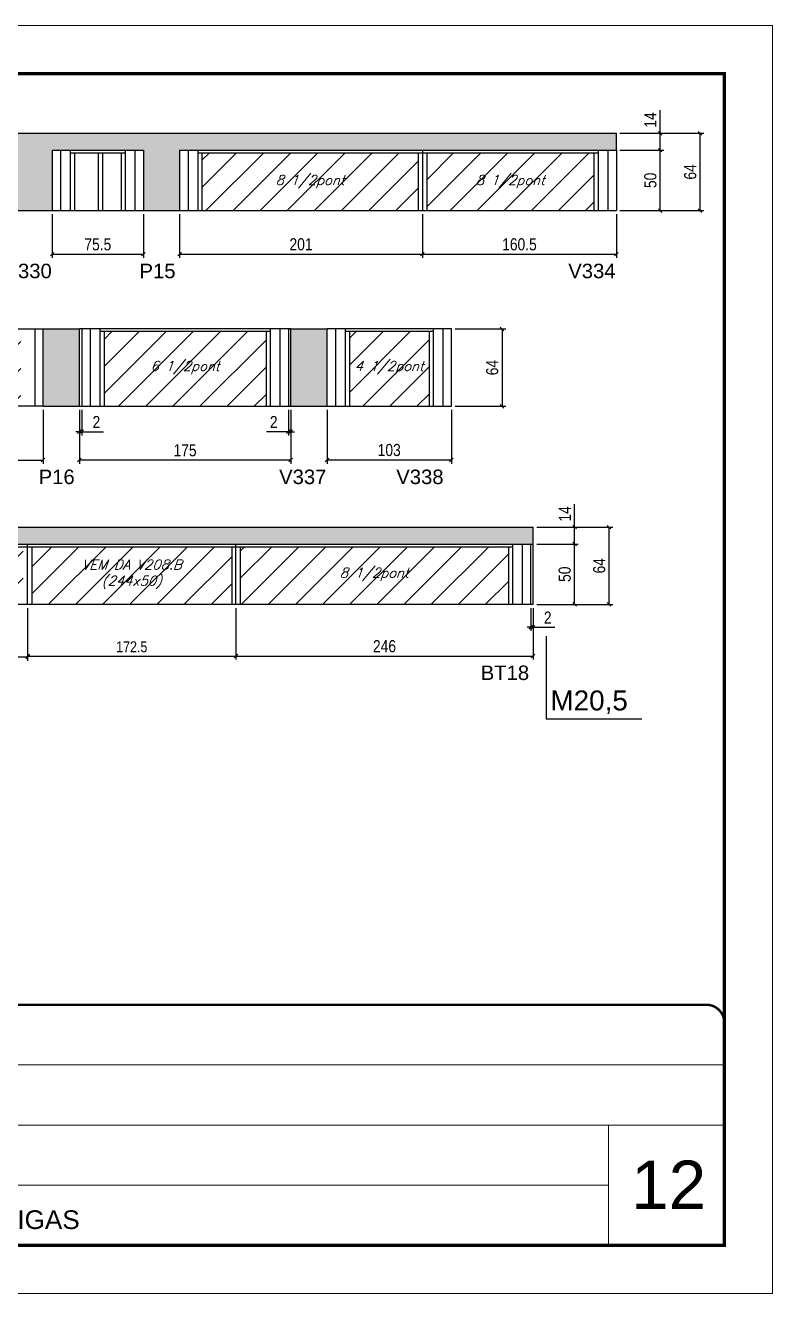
# Model space of a CAD drawing. Extents: x 2603 to 22413, y 1253 to 30260.
# Drawn here: x 18789 to 19408, y 26522 to 27572 of the extents above; entities that cross this region are included whole.
import ezdxf

# ---------------------------------------------------------------- set-up
doc = ezdxf.new("R2010")
doc.units = 0
doc.linetypes.add('CONTINUO', pattern=[0])
doc.linetypes.add('DASHED', pattern=[0.75, 0.5, -0.25])
for name, color, linetype in [('5', 5, 'Continuous'), ('COTA', 241, 'Continuous'), ('NOMENCLATURA', 7, 'Continuous'), ('Painéis', 200, 'Continuous'), ('SARR_2.2x7', 40, 'Continuous'), ('SARR_3.5x7', 81, 'Continuous'), ('texto', 7, 'Continuous')]:
    doc.layers.add(name, color=color, linetype=linetype)
for name, color, linetype, lineweight in [('CARIMBO', 255, 'Continuous', 9), ('Folhas', 255, 'Continuous', 9), ('Hachura', 251, 'Continuous', 9), ('SARRAFO DE PRESSAO', 251, 'DASHED', 9)]:
    doc.layers.add(name, color=color, linetype=linetype, lineweight=lineweight)
doc.styles.add('ARIAL', font='arial.ttf')
doc.styles.add('COTA TECNICA', font='techl___.ttf', dxfattribs={"height": 10})
doc.styles.add('COTA TECNICA-50', font='techl___.ttf', dxfattribs={"height": 9})
doc.styles.add('Romans', font='romans.shx')
doc.styles.get("Standard").update_dxf_attribs({"font": 'arial.ttf'})
doc.dimstyles.new('COTA PAINEL-50', dxfattribs={"dimtxt": 9, "dimasz": 3, "dimexe": 3, "dimexo": 3, "dimgap": 3, "dimtad": 1, "dimdec": 1, "dimzin": 12, "dimdsep": 46, "dimtxsty": 'COTA TECNICA-50', "dimblk1": 'OBLIQUE', "dimblk2": 'OBLIQUE', "dimsah": 1, "dimcen": 0.9, "dimclrd": 4, "dimclre": 4, "dimclrt": 240, "dimadec": 1, "dimazin": 3, "dimtfac": 1, "dimtdec": 1, "dimtmove": 0, "dimatfit": 3, "dimfxl": 1, "dimtolj": 1, "dimtzin": 12, "dimarcsym": 0})
doc.dimstyles.new('PAINEL', dxfattribs={"dimtxt": 10, "dimasz": 3, "dimexe": 3, "dimexo": 3, "dimgap": 3, "dimtad": 1, "dimdec": 1, "dimzin": 12, "dimdsep": 46, "dimtxsty": 'COTA TECNICA', "dimblk1": 'OBLIQUE', "dimblk2": 'OBLIQUE', "dimsah": 1, "dimcen": 0.9, "dimclrd": 4, "dimclre": 4, "dimclrt": 240, "dimadec": 1, "dimazin": 3, "dimtfac": 1, "dimtdec": 1, "dimtmove": 0, "dimatfit": 3, "dimfxl": 1, "dimtolj": 1, "dimtzin": 12, "dimarcsym": 0})

# ---------------------------------------------------------------- blocks, each defined once
blk = doc.blocks.new('9999999999')
at = {"color": 30, "linetype": 'CONTINUO'}
for p, q in [((98564.6, 34379.6), (99584, 34379.6)), ((98564.6, 34329.8), (99488, 34329.8)), ((99584, 34329.8), (99488, 34329.8)), ((99488, 34329.8), (99488, 34230.2)), ((98564.6, 34280), (99488, 34280))]:
    blk.add_line(p, q, dxfattribs=at)
at = {"color": 30, "linetype": 'CONTINUO', "const_width": 2}
blk.add_lwpolyline([(99584, 34230.2), (99584, 34414.4, 0.414214), (99569, 34429.4), (98229, 34429.4, 0.414214), (98214, 34414.4), (98214, 34245.2, 0.414214), (98229, 34230.2), (99584, 34230.2)], format="xyb", dxfattribs=at)
at = {"layer": 'Folhas'}
blk.add_lwpolyline([(98139, 34190.2), (99624, 34190.2), (99624, 35240.2), (98139, 35240.2)], close=True, dxfattribs=at)
at = {"layer": 'Folhas', "color": 30, "const_width": 3}
blk.add_lwpolyline([(98214, 34230.2), (99584, 34230.2), (99584, 35200.2), (98214, 35200.2)], close=True, dxfattribs=at)
at = {"color": 7, "linetype": 'Continuous', "ltscale": 5, "style": 'ARIAL'}
blk.add_text('LATERAIS DE VIGAS', height=15.483, dxfattribs=at).set_placement((98837.7, 34243.7))
blk = doc.blocks.new('_Oblique')
at = {"color": 0, "linetype": 'ByBlock', "lineweight": -2}
blk.add_line((-0.5, -0.5), (0.5, 0.5), dxfattribs=at)
blk = doc.blocks.new('*D1294')
at = {"layer": 'COTA', "color": 4, "linetype": 'ByBlock', "lineweight": -2, "transparency": 16777216}
for p, q in [((18811.5, 27415.7), (18811.5, 27379.6)), ((18887, 27415.7), (18887, 27379.6)), ((18811.5, 27382.6), (18887, 27382.6))]:
    blk.add_line(p, q, dxfattribs=at)
at = {"layer": 'Defpoints', "color": 0, "linetype": 'ByBlock', "transparency": 16777216}
for p in [(18811.5, 27418.7), (18887, 27418.7), (18887, 27382.6)]:
    blk.add_point(p, dxfattribs=at)
at = {"layer": 'COTA', "color": 4, "linetype": 'ByBlock', "lineweight": -2, "transparency": 16777216, "xscale": 3, "yscale": 3, "zscale": 3, "rotation": 180}
blk.add_blockref('_Oblique', (18811.5, 27382.6), dxfattribs=at)
at = {"layer": 'COTA', "color": 4, "linetype": 'ByBlock', "lineweight": -2, "transparency": 16777216, "xscale": 3, "yscale": 3, "zscale": 3}
blk.add_blockref('_Oblique', (18887, 27382.6), dxfattribs=at)
at = {"layer": 'COTA', "color": 240, "linetype": 'ByBlock', "transparency": 16777216, "insert": (18849.3, 27390.7), "char_height": 10, "attachment_point": 5, "style": 'COTA TECNICA'}
blk.add_mtext('\\A1;75.5', dxfattribs=at)
blk = doc.blocks.new('*D1295')
at = {"layer": 'COTA', "color": 4, "linetype": 'ByBlock', "lineweight": -2, "transparency": 16777216}
for p, q in [((18917, 27415.7), (18917, 27379.6)), ((19118, 27415.7), (19118, 27379.6)), ((18917, 27382.6), (19118, 27382.6))]:
    blk.add_line(p, q, dxfattribs=at)
at = {"layer": 'Defpoints', "color": 0, "linetype": 'ByBlock', "transparency": 16777216}
for p in [(18917, 27418.7), (19118, 27418.7), (19118, 27382.6)]:
    blk.add_point(p, dxfattribs=at)
at = {"layer": 'COTA', "color": 4, "linetype": 'ByBlock', "lineweight": -2, "transparency": 16777216, "xscale": 3, "yscale": 3, "zscale": 3, "rotation": 180}
blk.add_blockref('_Oblique', (18917, 27382.6), dxfattribs=at)
at = {"layer": 'COTA', "color": 4, "linetype": 'ByBlock', "lineweight": -2, "transparency": 16777216, "xscale": 3, "yscale": 3, "zscale": 3}
blk.add_blockref('_Oblique', (19118, 27382.6), dxfattribs=at)
at = {"layer": 'COTA', "color": 240, "linetype": 'ByBlock', "transparency": 16777216, "insert": (19017.5, 27390.7), "char_height": 10, "attachment_point": 5, "style": 'COTA TECNICA'}
blk.add_mtext('\\A1;201', dxfattribs=at)
blk = doc.blocks.new('*D1296')
at = {"layer": 'COTA', "color": 4, "linetype": 'ByBlock', "lineweight": -2, "transparency": 16777216}
for p, q in [((19118, 27415.7), (19118, 27379.6)), ((19278.5, 27415.7), (19278.5, 27379.6)), ((19118, 27382.6), (19278.5, 27382.6))]:
    blk.add_line(p, q, dxfattribs=at)
at = {"layer": 'Defpoints', "color": 0, "linetype": 'ByBlock', "transparency": 16777216}
for p in [(19118, 27418.7), (19278.5, 27418.7), (19278.5, 27382.6)]:
    blk.add_point(p, dxfattribs=at)
at = {"layer": 'COTA', "color": 4, "linetype": 'ByBlock', "lineweight": -2, "transparency": 16777216, "xscale": 3, "yscale": 3, "zscale": 3, "rotation": 180}
blk.add_blockref('_Oblique', (19118, 27382.6), dxfattribs=at)
at = {"layer": 'COTA', "color": 4, "linetype": 'ByBlock', "lineweight": -2, "transparency": 16777216, "xscale": 3, "yscale": 3, "zscale": 3}
blk.add_blockref('_Oblique', (19278.5, 27382.6), dxfattribs=at)
at = {"layer": 'COTA', "color": 240, "linetype": 'ByBlock', "transparency": 16777216, "insert": (19198.3, 27390.7), "char_height": 10, "attachment_point": 5, "style": 'COTA TECNICA'}
blk.add_mtext('\\A1;160.5', dxfattribs=at)
blk = doc.blocks.new('*D1299')
at = {"layer": 'COTA', "color": 4, "linetype": 'ByBlock', "lineweight": -2, "transparency": 16777216}
for p, q in [((19281.5, 27468.7), (19317.8, 27468.7)), ((19314.8, 27418.7), (19314.8, 27468.7)), ((19281.5, 27418.7), (19317.8, 27418.7))]:
    blk.add_line(p, q, dxfattribs=at)
at = {"layer": 'Defpoints', "color": 0, "linetype": 'ByBlock', "transparency": 16777216}
for p in [(19278.5, 27468.7), (19314.8, 27468.7), (19278.5, 27418.7)]:
    blk.add_point(p, dxfattribs=at)
at = {"layer": 'COTA', "color": 4, "linetype": 'ByBlock', "lineweight": -2, "transparency": 16777216, "xscale": 3, "yscale": 3, "zscale": 3}
for p, rotation in [((19314.8, 27468.7), 90), ((19314.8, 27418.7), 270)]:
    blk.add_blockref('_Oblique', p, dxfattribs=dict(at, rotation=rotation))
at = {"layer": 'COTA', "color": 240, "linetype": 'ByBlock', "transparency": 16777216, "insert": (19306.7, 27443.7), "char_height": 10, "attachment_point": 5, "rotation": 90, "style": 'COTA TECNICA'}
blk.add_mtext('\\A1;50', dxfattribs=at)
blk = doc.blocks.new('*D1300')
at = {"layer": 'COTA', "color": 4, "linetype": 'ByBlock', "lineweight": -2, "transparency": 16777216}
for p, q in [((19314.8, 27482.7), (19314.8, 27501.8)), ((19281.5, 27482.7), (19317.8, 27482.7)), ((19314.8, 27468.7), (19314.8, 27482.7)), ((19281.5, 27468.7), (19317.8, 27468.7))]:
    blk.add_line(p, q, dxfattribs=at)
at = {"layer": 'Defpoints', "color": 0, "linetype": 'ByBlock', "transparency": 16777216}
for p in [(19278.5, 27482.7), (19314.8, 27482.7), (19278.5, 27468.7)]:
    blk.add_point(p, dxfattribs=at)
at = {"layer": 'COTA', "color": 4, "linetype": 'ByBlock', "lineweight": -2, "transparency": 16777216, "xscale": 3, "yscale": 3, "zscale": 3}
for p, rotation in [((19314.8, 27482.7), 90), ((19314.8, 27468.7), 270)]:
    blk.add_blockref('_Oblique', p, dxfattribs=dict(at, rotation=rotation))
at = {"layer": 'COTA', "color": 240, "linetype": 'ByBlock', "transparency": 16777216, "insert": (19306.7, 27493.7), "char_height": 10, "attachment_point": 5, "rotation": 90, "style": 'COTA TECNICA'}
blk.add_mtext('\\A1;14', dxfattribs=at)
blk = doc.blocks.new('*D1301')
at = {"layer": 'COTA', "color": 4, "linetype": 'ByBlock', "lineweight": -2, "transparency": 16777216}
for p, q in [((19281.5, 27482.7), (19350.8, 27482.7)), ((19347.8, 27418.7), (19347.8, 27482.7)), ((19281.5, 27418.7), (19350.8, 27418.7))]:
    blk.add_line(p, q, dxfattribs=at)
at = {"layer": 'Defpoints', "color": 0, "linetype": 'ByBlock', "transparency": 16777216}
for p in [(19278.5, 27482.7), (19347.8, 27482.7), (19278.5, 27418.7)]:
    blk.add_point(p, dxfattribs=at)
at = {"layer": 'COTA', "color": 4, "linetype": 'ByBlock', "lineweight": -2, "transparency": 16777216, "xscale": 3, "yscale": 3, "zscale": 3}
for p, rotation in [((19347.8, 27482.7), 90), ((19347.8, 27418.7), 270)]:
    blk.add_blockref('_Oblique', p, dxfattribs=dict(at, rotation=rotation))
at = {"layer": 'COTA', "color": 240, "linetype": 'ByBlock', "transparency": 16777216, "insert": (19339.7, 27450.7), "char_height": 10, "attachment_point": 5, "rotation": 90, "style": 'COTA TECNICA'}
blk.add_mtext('\\A1;64', dxfattribs=at)
blk = doc.blocks.new('*D229')
at = {"layer": 'COTA', "color": 4, "linetype": 'ByBlock', "lineweight": -2, "transparency": 16777216}
for p, q in [((18687, 27253.7), (18687, 27209.1)), ((18804, 27253.7), (18804, 27209.1)), ((18687, 27212.1), (18804, 27212.1))]:
    blk.add_line(p, q, dxfattribs=at)
at = {"layer": 'Defpoints', "color": 0, "linetype": 'ByBlock', "transparency": 16777216}
for p in [(18687, 27256.7), (18804, 27256.7), (18804, 27212.1)]:
    blk.add_point(p, dxfattribs=at)
at = {"layer": 'COTA', "color": 4, "linetype": 'ByBlock', "lineweight": -2, "transparency": 16777216, "xscale": 3, "yscale": 3, "zscale": 3, "rotation": 180}
blk.add_blockref('_Oblique', (18687, 27212.1), dxfattribs=at)
at = {"layer": 'COTA', "color": 4, "linetype": 'ByBlock', "lineweight": -2, "transparency": 16777216, "xscale": 3, "yscale": 3, "zscale": 3}
blk.add_blockref('_Oblique', (18804, 27212.1), dxfattribs=at)
at = {"layer": 'COTA', "color": 240, "linetype": 'ByBlock', "transparency": 16777216, "insert": (18745.5, 27219.7), "char_height": 9, "attachment_point": 5, "style": 'COTA TECNICA-50'}
blk.add_mtext('\\A1;117', dxfattribs=at)
blk = doc.blocks.new('*D1281')
at = {"layer": 'COTA', "color": 4, "linetype": 'ByBlock', "lineweight": -2, "transparency": 16777216}
for p, q in [((18834, 27253.7), (18834, 27209.1)), ((19009, 27253.7), (19009, 27209.1)), ((19009, 27212.1), (18834, 27212.1))]:
    blk.add_line(p, q, dxfattribs=at)
at = {"layer": 'Defpoints', "color": 0, "linetype": 'ByBlock', "transparency": 16777216}
for p in [(18834, 27256.7), (19009, 27256.7), (18834, 27212.1)]:
    blk.add_point(p, dxfattribs=at)
at = {"layer": 'COTA', "color": 4, "linetype": 'ByBlock', "lineweight": -2, "transparency": 16777216, "xscale": 3, "yscale": 3, "zscale": 3, "rotation": 180}
blk.add_blockref('_Oblique', (18834, 27212.1), dxfattribs=at)
at = {"layer": 'COTA', "color": 4, "linetype": 'ByBlock', "lineweight": -2, "transparency": 16777216, "xscale": 3, "yscale": 3, "zscale": 3}
blk.add_blockref('_Oblique', (19009, 27212.1), dxfattribs=at)
at = {"layer": 'COTA', "color": 240, "linetype": 'ByBlock', "transparency": 16777216, "insert": (18921.5, 27220.2), "char_height": 10, "attachment_point": 5, "style": 'COTA TECNICA'}
blk.add_mtext('\\A1;175', dxfattribs=at)
blk = doc.blocks.new('*D1282')
at = {"layer": 'COTA', "color": 4, "linetype": 'ByBlock', "lineweight": -2, "transparency": 16777216}
for p, q in [((19039, 27253.7), (19039, 27209.1)), ((19142, 27253.7), (19142, 27209.1)), ((19142, 27212.1), (19039, 27212.1))]:
    blk.add_line(p, q, dxfattribs=at)
at = {"layer": 'Defpoints', "color": 0, "linetype": 'ByBlock', "transparency": 16777216}
for p in [(19039, 27256.7), (19142, 27256.7), (19039, 27212.1)]:
    blk.add_point(p, dxfattribs=at)
at = {"layer": 'COTA', "color": 4, "linetype": 'ByBlock', "lineweight": -2, "transparency": 16777216, "xscale": 3, "yscale": 3, "zscale": 3, "rotation": 180}
blk.add_blockref('_Oblique', (19039, 27212.1), dxfattribs=at)
at = {"layer": 'COTA', "color": 4, "linetype": 'ByBlock', "lineweight": -2, "transparency": 16777216, "xscale": 3, "yscale": 3, "zscale": 3}
blk.add_blockref('_Oblique', (19142, 27212.1), dxfattribs=at)
at = {"layer": 'COTA', "color": 240, "linetype": 'ByBlock', "transparency": 16777216, "insert": (19090.5, 27220.4), "char_height": 10, "attachment_point": 5, "style": 'COTA TECNICA'}
blk.add_mtext('\\A1;103', dxfattribs=at)
blk = doc.blocks.new('*D1283')
at = {"layer": 'COTA', "color": 4, "linetype": 'ByBlock', "lineweight": -2, "transparency": 16777216}
for p, q in [((19145, 27320.7), (19186.9, 27320.7)), ((19183.9, 27320.7), (19183.9, 27256.7)), ((19145, 27256.7), (19186.9, 27256.7))]:
    blk.add_line(p, q, dxfattribs=at)
at = {"layer": 'Defpoints', "color": 0, "linetype": 'ByBlock', "transparency": 16777216}
for p in [(19142, 27320.7), (19142, 27256.7), (19183.9, 27256.7)]:
    blk.add_point(p, dxfattribs=at)
at = {"layer": 'COTA', "color": 4, "linetype": 'ByBlock', "lineweight": -2, "transparency": 16777216, "xscale": 3, "yscale": 3, "zscale": 3}
for p, rotation in [((19183.9, 27320.7), 90), ((19183.9, 27256.7), 270)]:
    blk.add_blockref('_Oblique', p, dxfattribs=dict(at, rotation=rotation))
at = {"layer": 'COTA', "color": 240, "linetype": 'ByBlock', "transparency": 16777216, "insert": (19175.8, 27288.7), "char_height": 10, "attachment_point": 5, "rotation": 90, "style": 'COTA TECNICA'}
blk.add_mtext('\\A1;64', dxfattribs=at)
blk = doc.blocks.new('*D227')
at = {"layer": 'COTA', "color": 4, "linetype": 'ByBlock', "lineweight": -2, "transparency": 16777216}
for p, q in [((18791.1, 27089.6), (18791.1, 27046.9)), ((18963.6, 27089.6), (18963.6, 27046.9)), ((18791.1, 27049.9), (18963.6, 27049.9))]:
    blk.add_line(p, q, dxfattribs=at)
at = {"layer": 'Defpoints', "color": 0, "linetype": 'ByBlock', "transparency": 16777216}
for p in [(18791.1, 27092.6), (18963.6, 27092.6), (18963.6, 27049.9)]:
    blk.add_point(p, dxfattribs=at)
at = {"layer": 'COTA', "color": 4, "linetype": 'ByBlock', "lineweight": -2, "transparency": 16777216, "xscale": 3, "yscale": 3, "zscale": 3, "rotation": 180}
blk.add_blockref('_Oblique', (18791.1, 27049.9), dxfattribs=at)
at = {"layer": 'COTA', "color": 4, "linetype": 'ByBlock', "lineweight": -2, "transparency": 16777216, "xscale": 3, "yscale": 3, "zscale": 3}
blk.add_blockref('_Oblique', (18963.6, 27049.9), dxfattribs=at)
at = {"layer": 'COTA', "color": 240, "linetype": 'ByBlock', "transparency": 16777216, "insert": (18877.4, 27057.5), "char_height": 9, "attachment_point": 5, "style": 'COTA TECNICA-50'}
blk.add_mtext('\\A1;172.5', dxfattribs=at)
blk = doc.blocks.new('*D1288')
at = {"layer": 'COTA', "color": 4, "linetype": 'ByBlock', "lineweight": -2, "transparency": 16777216}
for p, q in [((18547.1, 27089.6), (18547.1, 27046)), ((18791.1, 27089.6), (18791.1, 27046)), ((18791.1, 27049), (18547.1, 27049))]:
    blk.add_line(p, q, dxfattribs=at)
at = {"layer": 'Defpoints', "color": 0, "linetype": 'ByBlock', "transparency": 16777216}
for p in [(18547.1, 27092.6), (18791.1, 27092.6), (18547.1, 27049)]:
    blk.add_point(p, dxfattribs=at)
at = {"layer": 'COTA', "color": 4, "linetype": 'ByBlock', "lineweight": -2, "transparency": 16777216, "xscale": 3, "yscale": 3, "zscale": 3, "rotation": 180}
blk.add_blockref('_Oblique', (18547.1, 27049), dxfattribs=at)
at = {"layer": 'COTA', "color": 4, "linetype": 'ByBlock', "lineweight": -2, "transparency": 16777216, "xscale": 3, "yscale": 3, "zscale": 3}
blk.add_blockref('_Oblique', (18791.1, 27049), dxfattribs=at)
at = {"layer": 'COTA', "color": 240, "linetype": 'ByBlock', "transparency": 16777216, "insert": (18669.1, 27057.1), "char_height": 10, "attachment_point": 5, "style": 'COTA TECNICA'}
blk.add_mtext('\\A1;244', dxfattribs=at)
blk = doc.blocks.new('*D1216')
at = {"layer": 'COTA', "color": 4, "linetype": 'ByBlock', "lineweight": -2, "transparency": 16777216}
for p, q in [((18963.6, 27089.6), (18963.6, 27046.9)), ((19209.6, 27089.6), (19209.6, 27046.9)), ((18963.6, 27049.9), (19209.6, 27049.9))]:
    blk.add_line(p, q, dxfattribs=at)
at = {"layer": 'Defpoints', "color": 0, "linetype": 'ByBlock', "transparency": 16777216}
for p in [(18963.6, 27092.6), (19209.6, 27092.6), (19209.6, 27049.9)]:
    blk.add_point(p, dxfattribs=at)
at = {"layer": 'COTA', "color": 4, "linetype": 'ByBlock', "lineweight": -2, "transparency": 16777216, "xscale": 3, "yscale": 3, "zscale": 3, "rotation": 180}
blk.add_blockref('_Oblique', (18963.6, 27049.9), dxfattribs=at)
at = {"layer": 'COTA', "color": 4, "linetype": 'ByBlock', "lineweight": -2, "transparency": 16777216, "xscale": 3, "yscale": 3, "zscale": 3}
blk.add_blockref('_Oblique', (19209.6, 27049.9), dxfattribs=at)
at = {"layer": 'COTA', "color": 240, "linetype": 'ByBlock', "transparency": 16777216, "insert": (19086.6, 27058), "char_height": 10, "attachment_point": 5, "style": 'COTA TECNICA'}
blk.add_mtext('\\A1;246', dxfattribs=at)
blk = doc.blocks.new('*D1217')
at = {"layer": 'COTA', "color": 4, "linetype": 'ByBlock', "lineweight": -2, "transparency": 16777216}
for p, q in [((19212.6, 27142.6), (19247, 27142.6)), ((19244, 27092.6), (19244, 27142.6)), ((19212.6, 27092.6), (19247, 27092.6))]:
    blk.add_line(p, q, dxfattribs=at)
at = {"layer": 'Defpoints', "color": 0, "linetype": 'ByBlock', "transparency": 16777216}
for p in [(19209.6, 27142.6), (19244, 27142.6), (19209.6, 27092.6)]:
    blk.add_point(p, dxfattribs=at)
at = {"layer": 'COTA', "color": 4, "linetype": 'ByBlock', "lineweight": -2, "transparency": 16777216, "xscale": 3, "yscale": 3, "zscale": 3}
for p, rotation in [((19244, 27142.6), 90), ((19244, 27092.6), 270)]:
    blk.add_blockref('_Oblique', p, dxfattribs=dict(at, rotation=rotation))
at = {"layer": 'COTA', "color": 240, "linetype": 'ByBlock', "transparency": 16777216, "insert": (19235.8, 27117.6), "char_height": 10, "attachment_point": 5, "rotation": 90, "style": 'COTA TECNICA'}
blk.add_mtext('\\A1;50', dxfattribs=at)
blk = doc.blocks.new('*D1218')
at = {"layer": 'COTA', "color": 4, "linetype": 'ByBlock', "lineweight": -2, "transparency": 16777216}
for p, q in [((19207.6, 27089.6), (19207.6, 27070.7)), ((19209.6, 27089.6), (19209.6, 27070.7)), ((19207.6, 27073.7), (19204.6, 27073.7)), ((19207.6, 27073.7), (19209.6, 27073.7)), ((19209.6, 27073.7), (19227.7, 27073.7))]:
    blk.add_line(p, q, dxfattribs=at)
at = {"layer": 'Defpoints', "color": 0, "linetype": 'ByBlock', "transparency": 16777216}
for p in [(19207.6, 27092.6), (19209.6, 27092.6), (19209.6, 27073.7)]:
    blk.add_point(p, dxfattribs=at)
at = {"layer": 'COTA', "color": 4, "linetype": 'ByBlock', "lineweight": -2, "transparency": 16777216, "xscale": 3, "yscale": 3, "zscale": 3}
blk.add_blockref('_Oblique', (19207.6, 27073.7), dxfattribs=at)
at = {"layer": 'COTA', "color": 4, "linetype": 'ByBlock', "lineweight": -2, "transparency": 16777216, "xscale": 3, "yscale": 3, "zscale": 3, "rotation": 180}
blk.add_blockref('_Oblique', (19209.6, 27073.7), dxfattribs=at)
at = {"layer": 'COTA', "color": 240, "linetype": 'ByBlock', "transparency": 16777216, "insert": (19221.7, 27081.7), "char_height": 10, "attachment_point": 5, "style": 'COTA TECNICA'}
blk.add_mtext('\\A1;2', dxfattribs=at)
blk = doc.blocks.new('*D1219')
at = {"layer": 'COTA', "color": 4, "linetype": 'ByBlock', "lineweight": -2, "transparency": 16777216}
for p, q in [((19244, 27156.6), (19244, 27175.7)), ((19212.6, 27156.6), (19247, 27156.6)), ((19244, 27142.6), (19244, 27156.6)), ((19212.6, 27142.6), (19247, 27142.6))]:
    blk.add_line(p, q, dxfattribs=at)
at = {"layer": 'Defpoints', "color": 0, "linetype": 'ByBlock', "transparency": 16777216}
for p in [(19209.6, 27156.6), (19244, 27156.6), (19209.6, 27142.6)]:
    blk.add_point(p, dxfattribs=at)
at = {"layer": 'COTA', "color": 4, "linetype": 'ByBlock', "lineweight": -2, "transparency": 16777216, "xscale": 3, "yscale": 3, "zscale": 3}
for p, rotation in [((19244, 27156.6), 90), ((19244, 27142.6), 270)]:
    blk.add_blockref('_Oblique', p, dxfattribs=dict(at, rotation=rotation))
at = {"layer": 'COTA', "color": 240, "linetype": 'ByBlock', "transparency": 16777216, "insert": (19235.9, 27167.6), "char_height": 10, "attachment_point": 5, "rotation": 90, "style": 'COTA TECNICA'}
blk.add_mtext('\\A1;14', dxfattribs=at)
blk = doc.blocks.new('*D1220')
at = {"layer": 'COTA', "color": 4, "linetype": 'ByBlock', "lineweight": -2, "transparency": 16777216}
for p, q in [((19212.6, 27156.6), (19275.5, 27156.6)), ((19272.5, 27092.6), (19272.5, 27156.6)), ((19212.6, 27092.6), (19275.5, 27092.6))]:
    blk.add_line(p, q, dxfattribs=at)
at = {"layer": 'Defpoints', "color": 0, "linetype": 'ByBlock', "transparency": 16777216}
for p in [(19209.6, 27156.6), (19272.5, 27156.6), (19209.6, 27092.6)]:
    blk.add_point(p, dxfattribs=at)
at = {"layer": 'COTA', "color": 4, "linetype": 'ByBlock', "lineweight": -2, "transparency": 16777216, "xscale": 3, "yscale": 3, "zscale": 3}
for p, rotation in [((19272.5, 27156.6), 90), ((19272.5, 27092.6), 270)]:
    blk.add_blockref('_Oblique', p, dxfattribs=dict(at, rotation=rotation))
at = {"layer": 'COTA', "color": 240, "linetype": 'ByBlock', "transparency": 16777216, "insert": (19264.4, 27124.6), "char_height": 10, "attachment_point": 5, "rotation": 90, "style": 'COTA TECNICA'}
blk.add_mtext('\\A1;64', dxfattribs=at)
blk = doc.blocks.new('*D3259')
at = {"layer": 'COTA', "color": 4, "lineweight": -2, "transparency": 16777216}
for p, q in [((18834, 27253.7), (18834, 27232.6)), ((18836, 27253.7), (18836, 27232.6)), ((18834, 27235.6), (18831, 27235.6)), ((18834, 27235.6), (18836, 27235.6)), ((18836, 27235.6), (18854.1, 27235.6))]:
    blk.add_line(p, q, dxfattribs=at)
at = {"layer": 'Defpoints', "color": 0, "transparency": 16777216}
for p in [(18834, 27256.7), (18836, 27256.7), (18836, 27235.6)]:
    blk.add_point(p, dxfattribs=at)
at = {"layer": 'COTA', "color": 4, "lineweight": -2, "transparency": 16777216, "xscale": 3, "yscale": 3, "zscale": 3}
blk.add_blockref('_Oblique', (18834, 27235.6), dxfattribs=at)
at = {"layer": 'COTA', "color": 4, "lineweight": -2, "transparency": 16777216, "xscale": 3, "yscale": 3, "zscale": 3, "rotation": 180}
blk.add_blockref('_Oblique', (18836, 27235.6), dxfattribs=at)
at = {"layer": 'COTA', "color": 240, "transparency": 16777216, "insert": (18848.1, 27243.6), "char_height": 10, "attachment_point": 5, "style": 'COTA TECNICA'}
blk.add_mtext('\\A1;2', dxfattribs=at)
blk = doc.blocks.new('*D3260')
at = {"layer": 'COTA', "color": 4, "lineweight": -2, "transparency": 16777216}
for p, q in [((19007, 27253.7), (19007, 27232.6)), ((19009, 27253.7), (19009, 27232.6)), ((19007, 27235.6), (18988.9, 27235.6)), ((19009, 27235.6), (19007, 27235.6)), ((19009, 27235.6), (19012, 27235.6))]:
    blk.add_line(p, q, dxfattribs=at)
at = {"layer": 'Defpoints', "color": 0, "transparency": 16777216}
for p in [(19007, 27256.7), (19009, 27256.7), (19007, 27235.6)]:
    blk.add_point(p, dxfattribs=at)
at = {"layer": 'COTA', "color": 4, "lineweight": -2, "transparency": 16777216, "xscale": 3, "yscale": 3, "zscale": 3}
blk.add_blockref('_Oblique', (19007, 27235.6), dxfattribs=at)
at = {"layer": 'COTA', "color": 4, "lineweight": -2, "transparency": 16777216, "xscale": 3, "yscale": 3, "zscale": 3, "rotation": 180}
blk.add_blockref('_Oblique', (19009, 27235.6), dxfattribs=at)
at = {"layer": 'COTA', "color": 240, "transparency": 16777216, "insert": (18994.9, 27243.6), "char_height": 10, "attachment_point": 5, "style": 'COTA TECNICA'}
blk.add_mtext('\\A1;2', dxfattribs=at)

msp = doc.modelspace()

# ---------------------------------------------------------------- hatches: boundary and pattern name
at = {"layer": 'COTA', "linetype": 'ByBlock'}
h = msp.add_hatch(dxfattribs=at)
h.set_pattern_fill('AR-CONC', color=256, scale=0.03)
h.set_pattern_definition([(50, (-115866.6203, -5371.0305), (5.46554007, -0.47817257), [0.5715, -6.2865]), (355, (-115866.62, -5371.0305), (-1.05730264, 5.73170536), [0.4572, -5.02921753]), (100.4514447, (-115866.165, -5371.0704), (4.40823741, 5.25353256), [0.48570026, -5.34270734]), (46.1842, (-115866.62, -5369.5065), (8.13237123, -1.26126984), [0.85725, -9.42975]), (96.6355576, (-115865.9426, -5369.612), (7.122124, 7.42278374), [0.7285507, -8.01406824]), (351.184151, (-115866.62, -5369.5065), (7.122124, 7.42278374), [0.685799, -7.54379196]), (21, (-115865.8583, -5369.8875), (4.54843174, -3.06795595), [0.5715, -6.2865]), (326, (-115865.858, -5369.8875), (1.85406085, 5.52563898), [0.4572, -5.0292]), (71.451445, (-115865.479, -5370.143), (6.40249258, 2.45768307), [0.48570026, -5.34269813]), (37.5, (-115866.6203, -5371.0305), (0.092658098, 2.536651166), [0, -4.96824, 0, -5.1054, 0, -5.04825]), (7.5, (-115866.6203, -5371.0305), (2.004589875, 3.005417245), [0, -2.91084, 0, -4.85394, 0, -1.92405]), (327.5, (-115868.3195, -5371.0305), (4.067717855, -0.17186232), [0, -1.905, 0, -5.9436, 0, -7.8867]), (317.5, (-115869.0815, -5371.0305), (4.44387544, 0.76279473), [0, -2.4765, 0, -3.94716, 0, -5.6007])])
h.paths.add_polyline_path([(18811.51, 27468.68), (18887.01, 27468.68), (18887.01, 27418.68), (18917.01, 27418.68), (18917.01, 27468.68), (19278.51, 27468.68), (19278.51, 27482.68), (18489.01, 27482.68), (18489.01, 27468.68), (18781.51, 27468.68), (18781.51, 27418.68), (18811.51, 27418.68)])
h = msp.add_hatch(dxfattribs=at)
h.set_pattern_fill('AR-CONC', color=256, scale=0.03)
h.set_pattern_definition([(50, (-115864.6203, -5346.4428), (5.46554007, -0.47817257), [0.5715, -6.2865]), (355, (-115864.62, -5346.443), (-1.05730264, 5.73170536), [0.4572, -5.02921753]), (100.4514447, (-115864.165, -5346.4826), (4.40823741, 5.25353256), [0.48570026, -5.34270734]), (46.1842, (-115864.62, -5344.919), (8.13237123, -1.26126984), [0.85725, -9.42975]), (96.6355576, (-115863.9426, -5345.024), (7.122124, 7.42278374), [0.7285507, -8.01406824]), (351.184151, (-115864.62, -5344.919), (7.122124, 7.42278374), [0.685799, -7.54379196]), (21, (-115863.8583, -5345.2998), (4.54843174, -3.06795595), [0.5715, -6.2865]), (326, (-115863.858, -5345.3), (1.85406085, 5.52563898), [0.4572, -5.0292]), (71.451445, (-115863.479, -5345.5554), (6.40249258, 2.45768307), [0.48570026, -5.34269813]), (37.5, (-115864.6203, -5346.4428), (0.092658098, 2.536651166), [0, -4.96824, 0, -5.1054, 0, -5.04825]), (7.5, (-115864.6203, -5346.4428), (2.004589875, 3.005417245), [0, -2.91084, 0, -4.85394, 0, -1.92405]), (327.5, (-115866.3195, -5346.4428), (4.067717855, -0.17186232), [0, -1.905, 0, -5.9436, 0, -7.8867]), (317.5, (-115867.0815, -5346.4428), (4.44387544, 0.76279473), [0, -2.4765, 0, -3.94716, 0, -5.6007])])
h.paths.add_polyline_path([(18804.01, 27256.72), (18834.01, 27256.72), (18834.01, 27320.72), (18804.01, 27320.72)])
h.paths.add_polyline_path([(19039.01, 27320.72), (19009.01, 27320.72), (19009.01, 27256.72), (19039.01, 27256.72)])
h = msp.add_hatch(dxfattribs=at)
h.set_pattern_fill('AR-CONC', color=256, scale=0.03)
h.set_pattern_definition([(50, (-115870.6203, -5371.0305), (5.46554007, -0.47817257), [0.5715, -6.2865]), (355, (-115870.62, -5371.0305), (-1.05730264, 5.73170536), [0.4572, -5.02921753]), (100.4514447, (-115870.165, -5371.0704), (4.40823741, 5.25353256), [0.48570026, -5.34270734]), (46.1842, (-115870.62, -5369.5065), (8.13237123, -1.26126984), [0.85725, -9.42975]), (96.6355576, (-115869.9426, -5369.612), (7.122124, 7.42278374), [0.7285507, -8.01406824]), (351.184151, (-115870.62, -5369.5065), (7.122124, 7.42278374), [0.685799, -7.54379196]), (21, (-115869.8583, -5369.8875), (4.54843174, -3.06795595), [0.5715, -6.2865]), (326, (-115869.858, -5369.8875), (1.85406085, 5.52563898), [0.4572, -5.0292]), (71.451445, (-115869.479, -5370.143), (6.40249258, 2.45768307), [0.48570026, -5.34269813]), (37.5, (-115870.6203, -5371.0305), (0.092658098, 2.536651166), [0, -4.96824, 0, -5.1054, 0, -5.04825]), (7.5, (-115870.6203, -5371.0305), (2.004589875, 3.005417245), [0, -2.91084, 0, -4.85394, 0, -1.92405]), (327.5, (-115872.3195, -5371.0305), (4.067717855, -0.17186232), [0, -1.905, 0, -5.9436, 0, -7.8867]), (317.5, (-115873.0815, -5371.0305), (4.44387544, 0.76279473), [0, -2.4765, 0, -3.94716, 0, -5.6007])])
h.paths.add_polyline_path([(18321.62, 27142.58), (18517.12, 27142.58), (18517.12, 27092.58), (18547.12, 27092.58), (18547.12, 27142.58), (19209.62, 27142.58), (19209.62, 27156.58), (18291.62, 27156.58), (18291.62, 27138.58), (18133.62, 27138.58), (18133.62, 27124.58), (18291.62, 27124.58), (18291.62, 27092.58), (18321.62, 27092.58)])
at = {"layer": 'Hachura', "linetype": 'ByBlock'}
h = msp.add_hatch(dxfattribs=at)
h.set_pattern_fill('ANSI31', color=256, scale=5)
h.set_pattern_definition([(45, (-115866.62, -5371.03), (-11.2253202, 11.2253202), [])])
h.paths.add_polyline_path([(18507.51, 27464.48), (18507.51, 27418.68), (18656.01, 27418.68), (18656.01, 27464.48)])
h.paths.add_polyline_path([(18763.01, 27418.68), (18763.01, 27464.48), (18663.01, 27464.48), (18663.01, 27418.68)])
h.paths.add_polyline_path([(18935.51, 27466.48), (18935.51, 27418.68), (19114.51, 27418.68), (19114.51, 27466.48)])
h.paths.add_polyline_path([(19121.51, 27466.48), (19121.51, 27418.68), (19260.01, 27418.68), (19260.01, 27466.48)])
h = msp.add_hatch(dxfattribs=at)
h.set_pattern_fill('ANSI31', color=256, scale=5)
h.set_pattern_definition([(45, (-115864.62, -5346.443), (-11.2253202, 11.2253202), [])])
h.paths.add_polyline_path([(18785.51, 27256.72), (18785.51, 27318.52), (18690.51, 27318.52), (18690.51, 27256.72)])
h.paths.add_polyline_path([(18988.51, 27256.72), (18988.51, 27318.52), (18854.51, 27318.52), (18854.51, 27256.72)])
h.paths.add_polyline_path([(19123.51, 27256.72), (19123.51, 27318.52), (19057.51, 27318.52), (19057.51, 27256.72)])
h = msp.add_hatch(dxfattribs=at)
h.set_pattern_fill('ANSI31', color=256, scale=5)
h.set_pattern_definition([(45, (-115870.62, -5371.03), (-11.2253202, 11.2253202), [])])
h.paths.add_polyline_path([(18565.62, 27140.38), (18565.62, 27092.58), (18787.62, 27092.58), (18787.62, 27140.38)])
h.paths.add_polyline_path([(19189.12, 27092.58), (19189.12, 27140.38), (18967.12, 27140.38), (18967.12, 27092.58)])
h = msp.add_hatch(dxfattribs=at)
h.set_pattern_fill('ANSI31', color=256, scale=5)
h.paths.add_polyline_path([(18960.12, 27092.58), (18960.12, 27140.38), (18794.62, 27140.38), (18794.62, 27092.58)])

# ---------------------------------------------------------------- linework, layer by layer
at = {"layer": 'COTA', "linetype": 'ByBlock'}
for p, q in [((18489.01, 27482.68), (19278.51, 27482.68)), ((19278.51, 27468.68), (19278.51, 27482.68)), ((18781.51, 27418.68), (18811.51, 27418.68)), ((18887.01, 27418.68), (18917.01, 27418.68)), ((18804.01, 27320.72), (18834.01, 27320.72)), ((19009.01, 27320.72), (19039.01, 27320.72)), ((18804.01, 27256.72), (18834.01, 27256.72)), ((19009.01, 27256.72), (19039.01, 27256.72)), ((18291.62, 27156.58), (19209.62, 27156.58)), ((19209.62, 27142.58), (19209.62, 27156.58))]:
    msp.add_line(p, q, dxfattribs=at)
at = {"layer": 'NOMENCLATURA', "linetype": 'Continuous'}
for p in [(19220.44, 27066.43), (19299.7, 26997.69)]:
    msp.add_line(p, (19220.44, 26997.69), dxfattribs=at)
at = {"layer": 'Painéis', "linetype": 'Continuous'}
for p, q in [((18811.51, 27468.68), (18811.51, 27418.68)), ((18811.51, 27468.68), (18887.01, 27468.68)), ((18887.01, 27468.68), (18887.01, 27418.68)), ((18917.01, 27468.68), (18917.01, 27418.68)), ((18917.01, 27468.68), (19278.51, 27468.68)), ((19118.01, 27468.68), (19118.01, 27418.68)), ((19278.51, 27468.68), (19278.51, 27418.68)), ((18811.51, 27418.68), (18887.01, 27418.68)), ((18917.01, 27418.68), (19278.51, 27418.68)), ((18489.01, 27320.72), (18804.01, 27320.72)), ((18804.01, 27256.72), (18804.01, 27320.72)), ((19009.01, 27320.72), (18834.01, 27320.72)), ((18834.01, 27256.72), (18834.01, 27320.72)), ((18836.01, 27320.72), (18836.01, 27256.72)), ((19007.01, 27320.72), (19007.01, 27256.72)), ((19009.01, 27256.72), (19009.01, 27320.72)), ((19142.01, 27320.72), (19039.01, 27320.72)), ((19039.01, 27256.72), (19039.01, 27320.72)), ((19142.01, 27256.72), (19142.01, 27320.72)), ((18804.01, 27256.72), (18489.01, 27256.72)), ((18834.01, 27256.72), (19009.01, 27256.72)), ((19039.01, 27256.72), (19142.01, 27256.72)), ((18547.12, 27142.58), (19209.62, 27142.58)), ((18791.12, 27092.58), (18791.12, 27142.58)), ((18963.62, 27092.58), (18963.62, 27142.58)), ((19207.62, 27092.58), (19207.62, 27142.58)), ((19209.62, 27092.58), (19209.62, 27142.58)), ((19209.62, 27092.58), (18547.12, 27092.58))]:
    msp.add_line(p, q, dxfattribs=at)
at = {"layer": 'SARR_2.2x7', "linetype": 'Continuous'}
for p, q in [((18818.51, 27468.68), (18818.51, 27418.68)), ((18880.01, 27468.68), (18880.01, 27418.68)), ((18924.01, 27468.68), (18924.01, 27418.68)), ((19271.51, 27468.68), (19271.51, 27418.68)), ((18826.51, 27466.48), (18872.01, 27466.48)), ((18932.01, 27466.48), (19118.01, 27466.48)), ((19118.01, 27466.48), (19263.51, 27466.48)), ((18797.01, 27320.72), (18797.01, 27256.72)), ((18843.01, 27320.72), (18843.01, 27256.72)), ((18992.01, 27318.52), (18851.01, 27318.52)), ((19000.01, 27320.72), (19000.01, 27256.72)), ((19046.01, 27320.72), (19046.01, 27256.72)), ((19127.01, 27318.52), (19054.01, 27318.52)), ((19135.01, 27320.72), (19135.01, 27256.72)), ((19200.62, 27142.58), (19200.62, 27092.58)), ((18562.12, 27140.38), (18791.12, 27140.38)), ((18791.12, 27140.38), (18963.62, 27140.38)), ((18963.62, 27140.38), (19192.62, 27140.38))]:
    msp.add_line(p, q, dxfattribs=at)
at = {"layer": 'SARR_3.5x7'}
for p, q in [((18826.51, 27468.68), (18826.51, 27418.68)), ((18872.01, 27468.68), (18872.01, 27418.68)), ((18932.01, 27468.68), (18932.01, 27418.68)), ((19263.51, 27468.68), (19263.51, 27418.68)), ((18830.01, 27466.48), (18830.01, 27418.68)), ((18849.56, 27466.48), (18849.56, 27418.68)), ((18853.06, 27466.48), (18853.06, 27418.68)), ((18868.51, 27466.48), (18868.51, 27418.68)), ((18935.51, 27466.48), (18935.51, 27418.68)), ((19114.51, 27466.48), (19114.51, 27418.68)), ((19121.51, 27466.48), (19121.51, 27418.68)), ((19260.01, 27466.48), (19260.01, 27418.68)), ((18851.01, 27320.72), (18851.01, 27256.72)), ((18854.51, 27318.52), (18854.51, 27256.72)), ((18988.51, 27318.52), (18988.51, 27256.72)), ((18992.01, 27320.72), (18992.01, 27256.72)), ((19054.01, 27320.72), (19054.01, 27256.72)), ((19057.51, 27318.52), (19057.51, 27256.72)), ((19123.51, 27318.52), (19123.51, 27256.72)), ((19127.01, 27320.72), (19127.01, 27256.72)), ((19192.62, 27142.58), (19192.62, 27092.58)), ((18794.62, 27140.38), (18794.62, 27092.58)), ((18960.12, 27140.38), (18960.12, 27092.58)), ((18967.12, 27140.38), (18967.12, 27092.58)), ((19189.12, 27140.38), (19189.12, 27092.58))]:
    msp.add_line(p, q, dxfattribs=at)

# ---------------------------------------------------------------- block references
at = {"layer": 'SARRAFO DE PRESSAO', "color": 6, "linetype": 'ByBlock'}
msp.add_blockref('9999999999', (-80216.1, -7668.18), dxfattribs=at)

# ---------------------------------------------------------------- texts
at = {"layer": '5', "linetype": 'Continuous'}
for s, rotation, p in [('V330', 0.00004, (18772.03, 27362.69)), ('P15', 0.00004, (18883.79, 27362.69)), ('V334', 0.00004, (19238.71, 27362.69)), ('P16', 359.99996, (18800.31, 27192.24)), ('V337', 359.99996, (18999.36, 27192.24)), ('V338', 359.99996, (19096.35, 27192.24)), ('BT18', 0.00004, (19166.24, 27030.04))]:
    msp.add_text(s, height=12, rotation=rotation, dxfattribs=at).set_placement(p)
at = {"layer": 'CARIMBO', "style": 'ARIAL'}
msp.add_text('12', height=40, dxfattribs=at).set_placement((19290.74, 26592.17))
at = {"layer": 'NOMENCLATURA', "linetype": 'Continuous'}
msp.add_text('M20,5', height=16.5, dxfattribs=at).set_placement((19223.97, 27004.88))
at = {"layer": 'texto', "color": 2, "char_height": 8, "attachment_point": 5, "style": 'Romans'}
for s, insert in [('{\\Q19;\\C256;8 1/2pont}', (19025.01, 27442.68)), ('{\\Q19;\\C256;8 1/2pont}', (19190.76, 27442.68)), ('{\\Q19;\\C256;6 1/2pont}', (18921.51, 27288.72)), ('{\\Q19;\\C256;4 1/2pont}', (19090.51, 27288.72)), ('{\\Q19;\\C256;VEM DA V208.B^J(244x50) }', (18877.37, 27117.58)), ('{\\Q19;\\C256;8 1/2pont}', (19078.12, 27117.58))]:
    msp.add_mtext(s, dxfattribs=dict(at, insert=insert))

# ---------------------------------------------------------------- dimensions: what is measured, and where the dimension line sits
at = {"layer": 'COTA', "linetype": 'ByBlock'}
for base, p1, p2, angle, picture, middle in [((19314.79, 27482.68), (19278.51, 27468.68), (19278.51, 27482.68), 90, '*D1300', (19306.71, 27493.73)), ((19347.76, 27482.68), (19278.51, 27418.68), (19278.51, 27482.68), 90, '*D1301', (19339.66, 27450.68)), ((19314.79, 27468.68), (19278.51, 27418.68), (19278.51, 27468.68), 90, '*D1299', (19306.68, 27443.68)), ((19183.86, 27256.72), (19142.01, 27320.72), (19142.01, 27256.72), 90, '*D1283', (19175.76, 27288.72)), ((19243.96, 27156.58), (19209.62, 27142.58), (19209.62, 27156.58), 90, '*D1219', (19235.88, 27167.64)), ((19272.53, 27156.58), (19209.62, 27092.58), (19209.62, 27156.58), 90, '*D1220', (19264.43, 27124.58)), ((19243.96, 27142.58), (19209.62, 27092.58), (19209.62, 27142.58), 90, '*D1217', (19235.85, 27117.58)), ((18547.12, 27049.04), (18791.12, 27092.58), (18547.12, 27092.58), 180, '*D1288', (18669.12, 27057.11))]:
    dim = msp.add_linear_dim(base=base, p1=p1, p2=p2, angle=angle, dimstyle='PAINEL', dxfattribs=at)
    dim.commit()
    dim.dimension.update_dxf_attribs({"geometry": picture, "text_midpoint": middle})
for base, p1, p2, picture, middle in [((18887.01, 27382.59), (18811.51, 27418.68), (18887.01, 27418.68), '*D1294', (18849.26, 27390.7)), ((19118.01, 27382.59), (18917.01, 27418.68), (19118.01, 27418.68), '*D1295', (19017.51, 27390.69)), ((19278.51, 27382.59), (19118.01, 27418.68), (19278.51, 27418.68), '*D1296', (19198.26, 27390.7)), ((18834.01, 27212.14), (19009.01, 27256.72), (18834.01, 27256.72), '*D1281', (18921.51, 27220.25)), ((19039.01, 27212.14), (19142.01, 27256.72), (19039.01, 27256.72), '*D1282', (19090.51, 27220.36)), ((19209.62, 27049.94), (18963.62, 27092.58), (19209.62, 27092.58), '*D1216', (19086.62, 27058.04)), ((19209.62, 27073.66), (19207.62, 27092.58), (19209.62, 27092.58), '*D1218', (19221.67, 27081.66))]:
    dim = msp.add_linear_dim(base=base, p1=p1, p2=p2, dimstyle='PAINEL', dxfattribs=at)
    dim.commit()
    dim.dimension.update_dxf_attribs({"geometry": picture, "text_midpoint": middle})
for base, p1, p2, picture, middle in [((18804.01, 27212.14), (18687.01, 27256.72), (18804.01, 27256.72), '*D229', (18745.51, 27219.71)), ((18963.62, 27049.94), (18791.12, 27092.58), (18963.62, 27092.58), '*D227', (18877.37, 27057.53))]:
    dim = msp.add_linear_dim(base=base, p1=p1, p2=p2, angle=180, dimstyle='COTA PAINEL-50', override={"dimarcsym": 1}, dxfattribs=at)
    dim.commit()
    dim.dimension.update_dxf_attribs({"geometry": picture, "text_midpoint": middle})
at = {"layer": 'COTA'}
for base, p1, p2, picture, middle in [((18836.01, 27235.6), (18834.01, 27256.72), (18836.01, 27256.72), '*D3259', (18848.06, 27243.6)), ((19007.01, 27235.6), (19009.01, 27256.72), (19007.01, 27256.72), '*D3260', (18994.95, 27243.6))]:
    dim = msp.add_linear_dim(base=base, p1=p1, p2=p2, dimstyle='PAINEL', dxfattribs=at)
    dim.commit()
    dim.dimension.update_dxf_attribs({"geometry": picture, "text_midpoint": middle})

doc.saveas('drawing.dxf')
